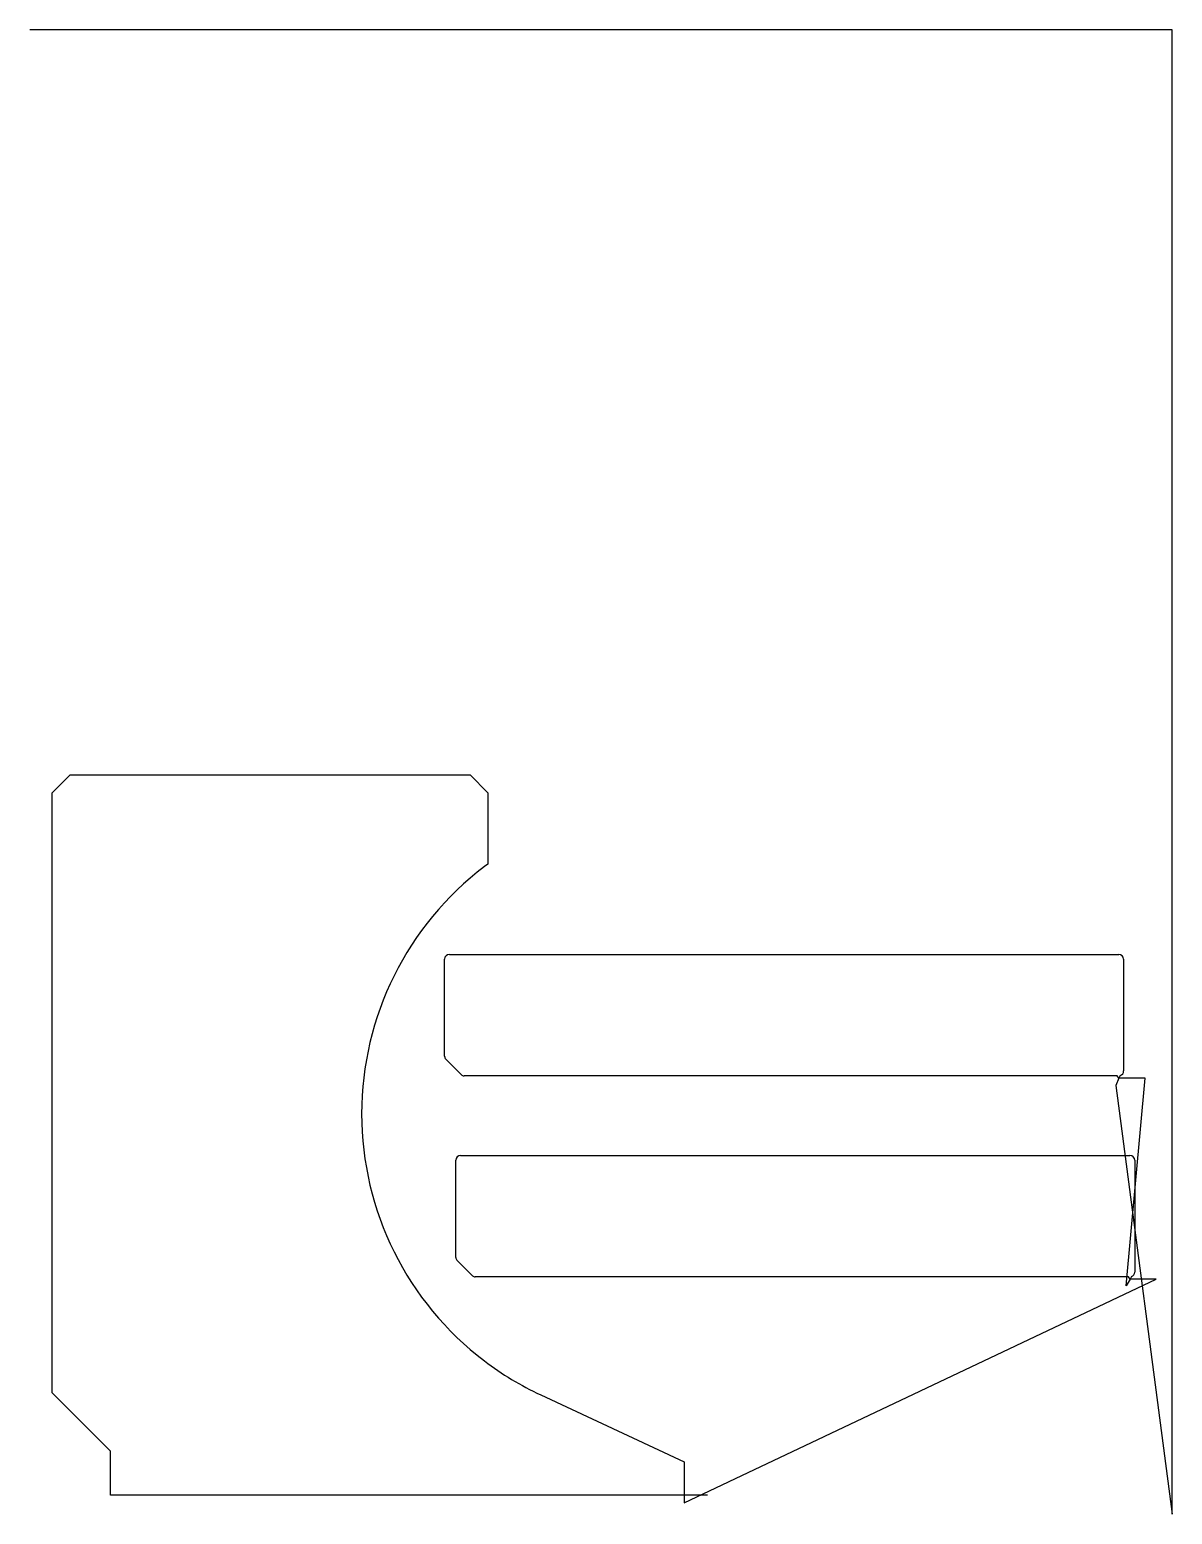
# Model space of a CAD drawing. Header units: metres. Extents: x 7499 to 8675, y 0 to 1528.
import ezdxf

# ---------------------------------------------------------------- set-up
doc = ezdxf.new("R2010")
doc.units = ezdxf.units.M

msp = doc.modelspace()

# ---------------------------------------------------------------- linework, layer by layer
at = {"layer": 'TOOL_0'}
for p, q in [((7500.086, 1528.229), (7499.086, 1528.229)), ((8675.33, 1528.229), (7500.086, 1528.229)), ((8675.33, 0.999), (8675.33, 1528.229)), ((7522.296, 742.608), (7540.735, 761.047)), ((7540.735, 761.047), (7952.357, 761.047)), ((7952.357, 761.047), (7970.796, 742.608)), ((7522.296, 124.987), (7522.296, 742.608)), ((7970.796, 742.608), (7970.796, 669.406)), ((7970.796, 669.406), (7967.173, 666.699)), ((7926.208, 471.452), (7926.208, 571.416)), ((7931.208, 576.416), (8620.208, 576.416)), ((8625.208, 571.416), (8625.208, 456.416)), ((7943.416, 452.588), (7927.38, 468.624)), ((8618.708, 451.416), (7946.244, 451.416)), ((8620.401, 448.938), (8617.124, 441.523)), ((8620.401, 448.937), (8618.708, 451.416)), ((8621.699, 451.644), (8620.401, 448.938)), ((8647.291, 448.937), (8620.401, 448.937)), ((8627.725, 235.051), (8647.291, 448.937)), ((8617.124, 441.523), (8675.33, -0.001)), ((7942.671, 369.424), (8631.671, 369.424)), ((7937.671, 264.46), (7937.671, 364.424)), ((8636.671, 364.424), (8636.671, 249.424)), ((7954.879, 245.596), (7938.843, 261.632)), ((8633.162, 244.652), (8631.864, 241.946)), ((8630.171, 244.424), (7957.707, 244.424)), ((8172.796, 11.766), (8658.579, 241.945)), ((8631.864, 241.946), (8627.725, 235.051)), ((8631.864, 241.945), (8630.171, 244.424)), ((8658.579, 241.945), (8631.864, 241.945)), ((7582.296, 64.987), (7522.296, 124.987)), ((8025.124, 122.958), (8172.796, 54.097)), ((7582.296, 19.548), (7582.296, 64.987)), ((8172.796, 54.097), (8172.796, 19.546)), ((8172.796, 19.548), (7582.296, 19.548)), ((8196.787, 19.548), (8172.796, 19.548)), ((8172.796, 19.546), (8172.796, 11.766)), ((8675.33, -0.001), (8675.33, 0.999)), ((8675.33, 0.999), (8675.33, -0.001)), ((8675.33, -0.001), (8675.33, 0.999)), ((8675.33, -0.001), (8675.33, -0.001))]:
    msp.add_line(p, q, dxfattribs=at)
for centre, radius, start, end in [((8160.046, 412.297), 319.25, 127.167317, 232.832792), ((7931.208, 571.416), 5, 90, 180), ((8620.208, 571.416), 5, 0, 90), ((7930.208, 471.452), 3.999, 180, 225), ((7946.244, 455.416), 4, 225, 270), ((8620.208, 456.416), 5, 287.35129, 0), ((7942.671, 364.424), 5, 90, 180), ((8631.671, 364.424), 5, 0, 90), ((7941.671, 264.46), 3.999, 180, 225), ((7957.707, 248.424), 4, 225, 270), ((8631.671, 249.424), 5, 287.35129, 0), ((8160.504, 413.057), 320.133, 232.849647, 244.983031)]:
    msp.add_arc(centre, radius, start, end, dxfattribs=at)

doc.saveas('drawing.dxf')
